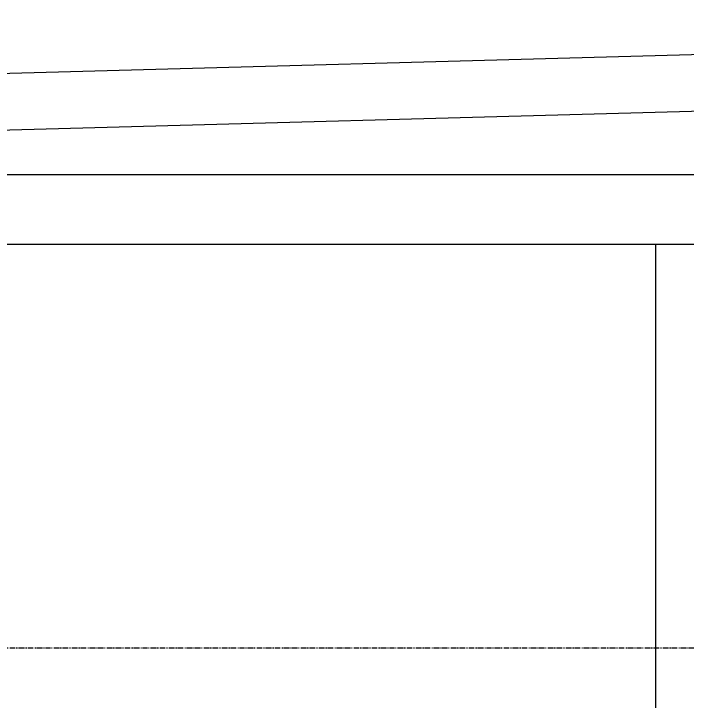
# Model space of a CAD drawing. Extents: x -79364 to 3230, y 28528 to 72157.
# Drawn here: x -60299 to -58696, y 50244 to 51880 of the extents above; entities that cross this region are included whole.
import ezdxf

# ---------------------------------------------------------------- set-up
doc = ezdxf.new("R2010")
doc.units = 0
doc.header["$LTSCALE"] = 500
doc.linetypes.add('PHANTOM', pattern=[2.1, 1.25, -0.2, 0.125, -0.2, 0.125, -0.2])
for name, color, linetype in [('S0CO1', 1, 'CONTINUOUS'), ('S0CO3', 3, 'CONTINUOUS'), ('S0PH1', 1, 'PHANTOM')]:
    doc.layers.add(name, color=color, linetype=linetype)

msp = doc.modelspace()

# ---------------------------------------------------------------- linework, layer by layer
at = {"layer": 'S0CO1', "color": 0}
for p, q in [((-61478.694, 51707.23), (-55133.96, 51880.24)), ((-61462.224, 51572.629), (-55132.12, 51745.24))]:
    msp.add_line(p, q, dxfattribs=at)
at = {"layer": 'S0CO3', "color": 0}
for p, q in [((-73770.823, 51498.013), (-50673.624, 51498.013)), ((-64020.823, 51332.23), (-38709.494, 51332.23))]:
    msp.add_line(p, q, dxfattribs=at)
msp.add_lwpolyline([(-58770.823, 49881.725), (-58770.823, 51332.23)], dxfattribs=at)
at = {"layer": 'S0PH1', "color": 0, "linetype": 'PHANTOM', "ltscale": 0.02, "flags": 128}
msp.add_lwpolyline([(-68770.823, 50371.725), (-55770.823, 50371.725)], dxfattribs=at)

doc.saveas('drawing.dxf')
